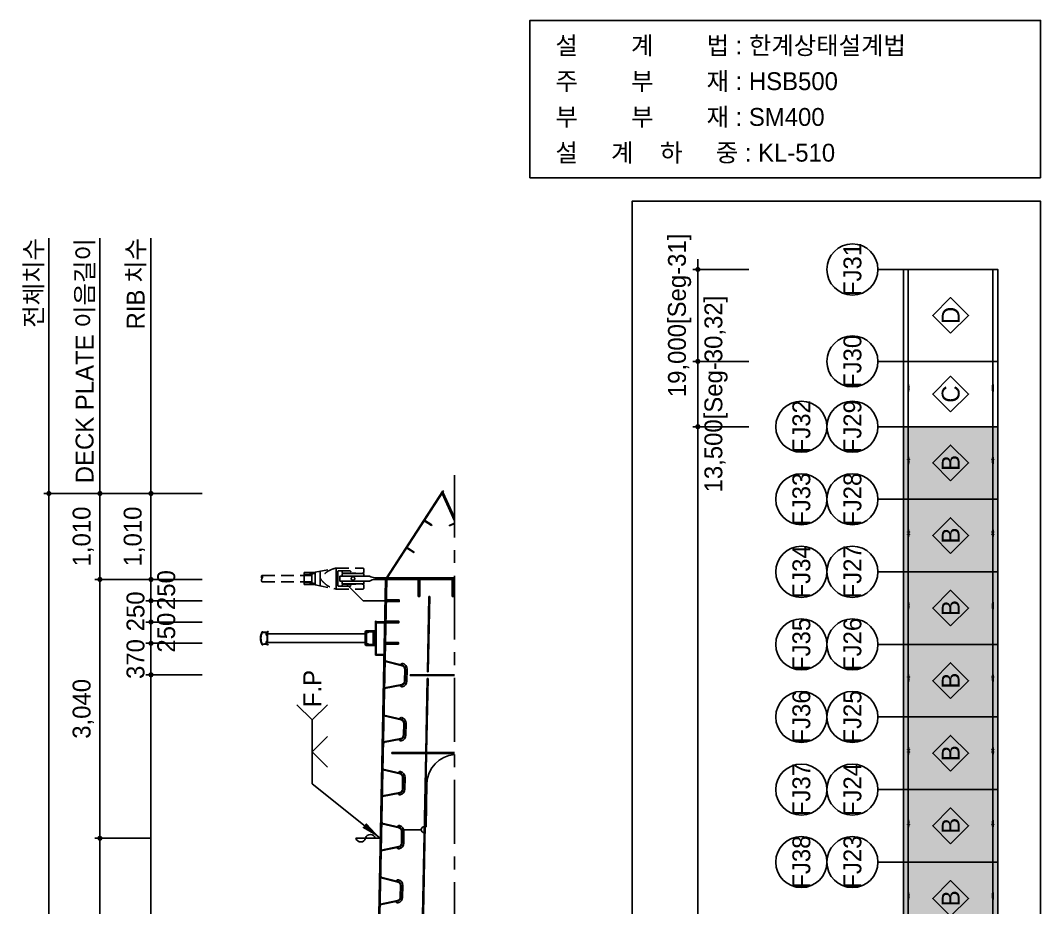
# Model space of a CAD drawing. Extents: x 2878 to 48040, y 1884 to 33858.
# Drawn here: x 36054 to 48040, y 23435 to 33858 of the extents above; entities that cross this region are included whole.
import ezdxf
from ezdxf.enums import TextEntityAlignment as Align

# ---------------------------------------------------------------- set-up
doc = ezdxf.new("R2010")
doc.units = 0
doc.header["$LTSCALE"] = 600
doc.linetypes.add('CENTER', pattern=[2, 1.25, -0.25, 0.25, -0.25])
doc.linetypes.add('HIDDEN', pattern=[0.375, 0.25, -0.125])
for name, color, linetype in [('254', 254, 'Continuous'), ('3', 3, 'Continuous'), ('6', 6, 'Continuous'), ('_BAR_MARK_LNE', 1, 'Continuous'), ('center', 1, 'CENTER'), ('CS-CUTL', 1, 'CENTER'), ('CS-DIML', 1, 'Continuous'), ('CS-LEAL', 1, 'Continuous'), ('CS-PATT', 1, 'Continuous'), ('CS-STEL-MAJR', 3, 'Continuous'), ('CS-STEL-MINR', 8, 'HIDDEN'), ('CS-SYMB', 3, 'Continuous'), ('CS-TABL-1', 4, 'Continuous'), ('CS-TEXT4', 7, 'Continuous'), ('DIML', 1, 'Continuous'), ('STEEL', 3, 'Continuous'), ('STEEL-M', 3, 'Continuous')]:
    doc.layers.add(name, color=color, linetype=linetype)
doc.styles.add('휴먼고딕', font='HMKMG.TTF')
doc.dimstyles.new('일반도면_0001', dxfattribs={"dimtxt": 3.5, "dimasz": 1, "dimexe": 1, "dimexo": 5, "dimgap": 1.25, "dimtad": 1, "dimdec": 0, "dimzin": 0, "dimdsep": 46, "dimlunit": 6, "dimtxsty": '휴먼고딕', "dimblk": 'DOT', "dimcen": 0, "dimclrd": 1, "dimclre": 1, "dimclrt": 7, "dimadec": 0, "dimazin": 0, "dimtfac": 1, "dimtdec": 0, "dimtix": 1, "dimtmove": 2, "dimatfit": 3, "dimldrblk": 'NONE', "dimfxl": 1, "dimfrac": 2, "dimtolj": 1, "dimtzin": 0, "dimarcsym": 0})

# ---------------------------------------------------------------- blocks, each defined once
blk = doc.blocks.new('행어')
at = {"color": 1, "linetype": 'HIDDEN', "ltscale": 0.3}
for p, q in [((0, 10), (-675, 10)), ((-496, -65), (-496, 65)), ((-364, -65), (-364, 65)), ((-66, -65), (-66, 65)), ((0, 10), (675, 10)), ((66, -65), (66, 65)), ((364, -65), (364, 65)), ((496, -65), (496, 65)), ((0, -10), (-675, -10)), ((0, -10), (675, -10))]:
    blk.add_line(p, q, dxfattribs=at)
at = {"color": 3}
for p, q in [((-267, 152), (-267, 35)), ((-233, 152), (-267, 152)), ((-265, 150), (-265, 35)), ((-235, 150), (-265, 150)), ((-235, 150), (-235, 35)), ((-233, 152), (-233, 35)), ((233, 152), (233, 35)), ((233, 152), (267, 152)), ((235, 150), (235, 35)), ((235, 150), (265, 150)), ((265, 150), (265, 35)), ((267, 152), (267, 35)), ((-267, -262), (-267, -35)), ((-233, -262), (-267, -262)), ((-265, -260), (-265, -35)), ((-235, -260), (-265, -260)), ((-235, -260), (-235, -35)), ((-233, -262), (-233, -35)), ((233, -262), (233, -35)), ((233, -262), (267, -262)), ((235, -260), (235, -35)), ((235, -260), (265, -260)), ((265, -260), (265, -35)), ((267, -262), (267, -35))]:
    blk.add_line(p, q, dxfattribs=at)
at = {"layer": '3'}
for p, q in [((675, 10), (700, 10)), ((-750, 0), (-750, -10)), ((-675, -10), (-750, -10)), ((675, -10), (750, -10)), ((750, 0), (750, -10))]:
    blk.add_line(p, q, dxfattribs=at)
at = {"layer": '6', "color": 1, "linetype": 'HIDDEN', "ltscale": 0.05}
for p, q in [((-267, 20), (-277, 10)), ((-267, 35), (-267, 20)), ((-265, 35), (-265, 10)), ((-265, 35), (-265, 10)), ((-235, 35), (-235, 10)), ((-235, 35), (-235, 10)), ((-233, 20), (-233, 35)), ((-233, 20), (-223, 10)), ((233, 20), (223, 10)), ((233, 35), (233, 20)), ((235, 35), (235, 10)), ((235, 35), (235, 10)), ((265, 35), (265, 10)), ((265, 35), (265, 10)), ((267, 20), (267, 35)), ((267, 20), (277, 10)), ((-267, -20), (-277, -10)), ((-267, -35), (-267, -20)), ((-265, -35), (-265, -10)), ((-235, -35), (-235, -10)), ((-233, -20), (-223, -10)), ((-233, -20), (-233, -35)), ((233, -20), (223, -10)), ((233, -35), (233, -20)), ((235, -35), (235, -10)), ((265, -35), (265, -10)), ((267, -20), (277, -10)), ((267, -20), (267, -35))]:
    blk.add_line(p, q, dxfattribs=at)
at = {"layer": 'center', "color": 1, "linetype": 'CENTER'}
blk.add_line((-750, 0), (750, 0), dxfattribs=at)
at = {"layer": 'STEEL', "color": 3}
for p, q in [((-675, 10), (-589, 35)), ((0, 35), (-589, 35)), ((-576, 35), (-576, -35)), ((-304, 35), (-304, 65)), ((0, 35), (589, 35)), ((304, 35), (304, 65)), ((576, 35), (576, -35)), ((675, 10), (589, 35)), ((-675, -10), (-589, -35)), ((0, -35), (-589, -35)), ((0, -35), (589, -35)), ((675, -10), (589, -35))]:
    blk.add_line(p, q, dxfattribs=at)
at = {"layer": 'STEEL', "color": 3, "linetype": 'HIDDEN'}
for p, q in [((-556, 35), (-556, 65)), ((-304, 65), (-556, 65)), ((-126, 35), (-126, 65)), ((0, 65), (-126, 65)), ((0, 65), (126, 65)), ((126, 35), (126, 65)), ((304, 65), (556, 65)), ((556, 35), (556, 65)), ((-556, -65), (-556, -35)), ((-304, -65), (-556, -65)), ((-304, -65), (-304, -35)), ((-126, -65), (-126, -35)), ((0, -65), (-126, -65)), ((0, -65), (126, -65)), ((126, -65), (126, -35)), ((304, -65), (304, -35)), ((304, -65), (556, -65)), ((556, -65), (556, -35))]:
    blk.add_line(p, q, dxfattribs=at)
at = {"layer": 'STEEL-M', "color": 3}
for p, q in [((-700, 10), (-750, 0)), ((700, 10), (750, 0))]:
    blk.add_line(p, q, dxfattribs=at)
at = {"layer": 'STEEL-M'}
for p, q in [((-675, 10), (-700, 10)), ((-675, 10), (-675, -10)), ((675, 10), (675, -10))]:
    blk.add_line(p, q, dxfattribs=at)
blk = doc.blocks.new('_Dot')
at = {"layer": 'DIML'}
blk.add_line((0, 0), (-1, 0), dxfattribs=at)
at = {"layer": 'DIML', "const_width": 0.5}
blk.add_lwpolyline([(-0.25, 0, 1), (0.25, 0, 1)], format="xyb", close=True, dxfattribs=at)
blk = doc.blocks.new('*D344')
at = {"layer": 'CS-DIML', "color": 1, "lineweight": -2}
for p, q in [((44613, 29085), (43953, 29085)), ((44013, 5274), (44013, 29025)), ((44613, 5214), (43953, 5214))]:
    blk.add_line(p, q, dxfattribs=at)
at = {"layer": 'Defpoints', "color": 0}
for p in [(44013, 29085), (44613, 29085), (44613, 5214)]:
    blk.add_point(p, dxfattribs=at)
at = {"layer": 'CS-DIML', "color": 1, "lineweight": -2, "xscale": 60, "yscale": 60, "zscale": 60}
for p, rotation in [((44013, 29085), 90), ((44013, 5214), 270)]:
    blk.add_blockref('_Dot', p, dxfattribs=dict(at, rotation=rotation))
at = {"layer": 'CS-DIML', "color": 7, "char_height": 210, "attachment_point": 5, "rotation": 90, "style": '휴먼고딕'}
for s, insert in [('\\A1;[Seg-2~Seg-29, Seg-33~Seg-60]', (44227, 17149)), ('\\A1;28@15,000=420,000', (43817, 17149))]:
    blk.add_mtext(s, dxfattribs=dict(at, insert=insert))
blk = doc.blocks.new('_None')
blk = doc.blocks.new('*D345')
at = {"layer": 'CS-DIML', "color": 1, "lineweight": -2}
for p, q in [((44013, 30992), (44013, 31052)), ((44613, 30932), (43953, 30932)), ((44013, 29852), (44013, 30932)), ((44613, 29852), (43953, 29852)), ((44013, 29792), (44013, 29732))]:
    blk.add_line(p, q, dxfattribs=at)
at = {"layer": 'Defpoints', "color": 0}
for p in [(44013, 30932), (44613, 30932), (44613, 29852)]:
    blk.add_point(p, dxfattribs=at)
at = {"layer": 'CS-DIML', "color": 1, "lineweight": -2, "xscale": 60, "yscale": 60, "zscale": 60}
for p, rotation in [((44013, 30932), 270), ((44013, 29852), 90)]:
    blk.add_blockref('_Dot', p, dxfattribs=dict(at, rotation=rotation))
at = {"layer": 'CS-DIML', "color": 7, "insert": (43799, 30392), "char_height": 210, "attachment_point": 5, "rotation": 90, "style": '휴먼고딕'}
blk.add_mtext('\\A1;19,000[Seg-31]', dxfattribs=at)
blk = doc.blocks.new('*D347')
at = {"layer": 'CS-DIML', "color": 1, "lineweight": -2}
for p, q in [((44013, 29912), (44013, 29972)), ((44613, 29852), (43953, 29852)), ((44013, 29085), (44013, 29852)), ((44613, 29085), (43953, 29085)), ((44013, 29025), (44013, 28965))]:
    blk.add_line(p, q, dxfattribs=at)
at = {"layer": 'Defpoints', "color": 0}
for p in [(44013, 29852), (44613, 29852), (44613, 29085)]:
    blk.add_point(p, dxfattribs=at)
at = {"layer": 'CS-DIML', "color": 1, "lineweight": -2, "xscale": 60, "yscale": 60, "zscale": 60}
for p, rotation in [((44013, 29852), 270), ((44013, 29085), 90)]:
    blk.add_blockref('_Dot', p, dxfattribs=dict(at, rotation=rotation))
at = {"layer": 'CS-DIML', "color": 7, "char_height": 210, "attachment_point": 5, "rotation": 90, "style": '휴먼고딕'}
for s, insert in [('\\A1;13,500[Seg-30,32]', (44227, 29468)), ('\\A1;', (43833, 29468))]:
    blk.add_mtext(s, dxfattribs=dict(at, insert=insert))
blk = doc.blocks.new('NN')
at = {"color": 3}
for p, q in [((-71, 1263), (-73, 1263)), ((-67, 1281), (-41, 1281)), ((-37, 1285), (-66, 1285)), ((-66, 1279), (-66, 1281)), ((-45, 1277), (-64, 1277)), ((-50, 440), (-50, 1268)), ((-50, 1268), (50, 1268)), ((-45, 1268), (-45, 1277)), ((-42, 1281), (-42, 1271)), ((-42, 1271), (-1, 1271)), ((-41, 1281), (-41, 1280)), ((-41, 1280), (-37, 1280)), ((-37, 1280), (-37, 1285)), ((-1, 1271), (43, 1271)), ((68, 1285), (39, 1285)), ((39, 1285), (39, 1280)), ((39, 1280), (42, 1280)), ((42, 1281), (68, 1281)), ((42, 1280), (42, 1281)), ((43, 1271), (43, 1281)), ((66, 1277), (47, 1277)), ((47, 1277), (47, 1268)), ((50, 440), (50, 1268)), ((68, 1281), (68, 1279)), ((75, 1263), (73, 1263)), ((-50, 120), (-50, 440)), ((50, 120), (50, 440)), ((30, 120), (-75, 120)), ((75, 120), (30, 120)), ((-85, 80), (-85, 110)), ((-85, 0), (-85, 80)), ((-85, 80), (-81, 80)), ((-85, 0), (85, 0)), ((-79, 83), (-79, 110)), ((-37, 114), (-75, 114)), ((-75, 45), (-75, 69)), ((-75, 68), (-75, 27)), ((0, 27), (-75, 27)), ((-75, 10), (-75, 0)), ((-73, 77), (-70, 84)), ((30, 114), (-70, 114)), ((68, 16), (-68, 16)), ((-67, 99), (-67, 93)), ((-62, 104), (63, 104)), ((0, 27), (75, 27)), ((70, 114), (30, 114)), ((75, 114), (37, 114)), ((67, 99), (67, 93)), ((73, 77), (70, 84)), ((75, 45), (75, 69)), ((75, 68), (75, 27)), ((75, 10), (75, 0)), ((79, 83), (79, 110)), ((85, 80), (81, 80)), ((85, 80), (85, 110)), ((85, 0), (85, 80))]:
    blk.add_line(p, q, dxfattribs=at)
for centre, radius, start, end in [((-72, 1328), 5, 117.4916, 229.5364), ((-83, 1315), 12.1, 17.4144, 51.8005), ((1, 1179), 171, 63.8096, 116.1904), ((-72, 1328), 1.5, 117.4916, 231.3144), ((1, 1179), 167, 63.8382, 116.1618), ((-83, 1315), 15.6, 16.5055, 51.118), ((-143, 1298), 77.5, 350.2093, 15.7476), ((144, 1298), 77.5, 164.2524, 189.7907), ((84, 1315), 15.6, 128.8616, 163.464), ((84, 1315), 12.1, 128.1734, 162.5462), ((74, 1328), 1.5, 308.6856, 62.5084), ((74, 1328), 5, 310.4636, 62.5084), ((-143, 1298), 74, 332.8077, 15.8587), ((-74, 1263), 3, 152.4777, 9.5941), ((-143, 1298), 77.5, 333.3995, 347.5692), ((-64, 1279), 2, 180, 270), ((-53, 1277), 4.29, 183.1691, 356.8309), ((54, 1277), 4.29, 183.1691, 356.8309), ((66, 1279), 2, 270, 0), ((144, 1298), 77.5, 192.4308, 206.6005), ((144, 1298), 74, 164.1413, 207.1923), ((76, 1263), 3, 170.4059, 27.5223), ((-75, 110), 10, 90, 180), ((75, 110), 10, 0, 90), ((-81, 83), 2.5, 270, 0), ((-75, 110), 4.01, 90, 180), ((-62, 71), 12.7, 148.9604, 186.8691), ((-68, 10), 6.38, 90, 180), ((-87, 93), 20, 330.3474, 0), ((-62, 99), 5.01, 90, 180), ((62, 99), 5.01, 0, 90), ((87, 93), 20, 180, 209.6526), ((68, 10), 6.38, 0, 90), ((62, 71), 13.3, 354.2559, 30.5864), ((75, 110), 4.01, 0, 90), ((81, 83), 2.5, 180, 270)]:
    blk.add_arc(centre, radius, start, end, dxfattribs=at)
at = {"layer": 'Defpoints', "color": 0, "linetype": 'ByBlock', "ltscale": 0.07}
blk.add_point((-85, 0), dxfattribs=at)
blk.add_point((-85, 0), dxfattribs=at)
blk = doc.blocks.new('u-rib')
at = {"layer": 'CS-STEL-MAJR'}
for p, q in [((-154, 0), (-162, -2)), ((-117, -204), (-162, 0)), ((-109, -203), (-154, 0)), ((154, 0), (109, -203)), ((154, 0), (162, -2)), ((172, 0), (160, -10)), ((-172, 0), (-160, -10)), ((162, 0), (117, -204)), ((-70, -234), (70, -234)), ((-70, -242), (70, -242)), ((-70, -262), (70, -262))]:
    blk.add_line(p, q, dxfattribs=at)
for centre, radius, start, end in [((-117, -204), 20, 102.5338, 192.5338), ((-70, -194), 68, 192.5338, 270), ((-70, -194), 48, 192.5338, 270), ((-70, -194), 40, 192.5338, 270), ((70, -194), 40, 270, 347.4662), ((70, -194), 48, 270, 347.4662), ((70, -194), 68, 270, 347.4662), ((117, -204), 20, 347.4662, 77.4662)]:
    blk.add_arc(centre, radius, start, end, dxfattribs=at)
blk = doc.blocks.new('fp-flat-14')
at = {"layer": 'CS-SYMB', "color": 1}
blk.add_line((0, 0), (0, 10), dxfattribs=at)
for centre, start, end in [((-0.46, 8.12), 283.8809, 76.1191), ((0.46, 4.36), 103.8809, 256.1191)]:
    blk.add_arc(centre, 1.94, start, end, dxfattribs=at)
blk = doc.blocks.new('*D508')
at = {"layer": 'CS-DIML', "color": 1, "lineweight": -2}
for p, q in [((37588, 27350), (37588, 27410)), ((38188, 27290), (37528, 27290)), ((37588, 27040), (37588, 27290)), ((38188, 27040), (37528, 27040)), ((37588, 26980), (37588, 26920))]:
    blk.add_line(p, q, dxfattribs=at)
at = {"layer": 'Defpoints', "color": 0}
for p in [(37588, 27290), (38188, 27290), (38188, 27040)]:
    blk.add_point(p, dxfattribs=at)
at = {"layer": 'CS-DIML', "color": 1, "lineweight": -2, "xscale": 60, "yscale": 60, "zscale": 60}
for p, rotation in [((37588, 27290), 270), ((37588, 27040), 90)]:
    blk.add_blockref('_Dot', p, dxfattribs=dict(at, rotation=rotation))
at = {"layer": 'CS-DIML', "color": 7, "char_height": 210, "attachment_point": 5, "rotation": 90, "style": '휴먼고딕'}
for s, insert in [('\\A1;250', (37768, 27165)), ('\\A1;', (37408, 27165))]:
    blk.add_mtext(s, dxfattribs=dict(at, insert=insert))
blk = doc.blocks.new('*D509')
at = {"layer": 'CS-DIML', "color": 1, "lineweight": -2}
for p, q in [((37588, 26850), (37588, 26910)), ((38188, 26790), (37528, 26790)), ((37588, 26540), (37588, 26790)), ((38188, 26540), (37528, 26540)), ((37588, 26480), (37588, 26420))]:
    blk.add_line(p, q, dxfattribs=at)
at = {"layer": 'Defpoints', "color": 0}
for p in [(37588, 26790), (38188, 26790), (38188, 26540)]:
    blk.add_point(p, dxfattribs=at)
at = {"layer": 'CS-DIML', "color": 1, "lineweight": -2, "xscale": 60, "yscale": 60, "zscale": 60}
for p, rotation in [((37588, 26790), 270), ((37588, 26540), 90)]:
    blk.add_blockref('_Dot', p, dxfattribs=dict(at, rotation=rotation))
at = {"layer": 'CS-DIML', "color": 7, "char_height": 210, "attachment_point": 5, "rotation": 90, "style": '휴먼고딕'}
for s, insert in [('\\A1;250', (37768, 26665)), ('\\A1;', (37408, 26665))]:
    blk.add_mtext(s, dxfattribs=dict(at, insert=insert))
blk = doc.blocks.new('*D510')
at = {"layer": 'CS-DIML', "color": 1, "lineweight": -2}
for p, q in [((38188, 26170), (37528, 26170)), ((37588, 10990), (37588, 26110)), ((38188, 10930), (37528, 10930))]:
    blk.add_line(p, q, dxfattribs=at)
at = {"layer": 'Defpoints', "color": 0}
for p in [(37588, 26170), (38188, 26170), (38188, 10930)]:
    blk.add_point(p, dxfattribs=at)
at = {"layer": 'CS-DIML', "color": 1, "lineweight": -2, "xscale": 60, "yscale": 60, "zscale": 60}
for p, rotation in [((37588, 26170), 90), ((37588, 10930), 270)]:
    blk.add_blockref('_Dot', p, dxfattribs=dict(at, rotation=rotation))
at = {"layer": 'CS-DIML', "color": 7, "insert": (37392, 18550), "char_height": 210, "attachment_point": 5, "rotation": 90, "style": '휴먼고딕'}
blk.add_mtext('\\A1;24@635=15,240', dxfattribs=at)
blk = doc.blocks.new('*D514')
at = {"layer": 'CS-DIML', "color": 1, "lineweight": -2}
for p, q in [((37588, 27290), (36928, 27290)), ((36988, 24310), (36988, 27230)), ((37588, 24250), (36928, 24250))]:
    blk.add_line(p, q, dxfattribs=at)
at = {"layer": 'Defpoints', "color": 0}
for p in [(36988, 27290), (37588, 27290), (37588, 24250)]:
    blk.add_point(p, dxfattribs=at)
at = {"layer": 'CS-DIML', "color": 1, "lineweight": -2, "xscale": 60, "yscale": 60, "zscale": 60}
for p, rotation in [((36988, 27290), 90), ((36988, 24250), 270)]:
    blk.add_blockref('_Dot', p, dxfattribs=dict(at, rotation=rotation))
at = {"layer": 'CS-DIML', "color": 7, "insert": (36792, 25770), "char_height": 210, "attachment_point": 5, "rotation": 90, "style": '휴먼고딕'}
blk.add_mtext('\\A1;3,040', dxfattribs=at)
blk = doc.blocks.new('*D515')
at = {"layer": 'CS-DIML', "color": 1, "lineweight": -2}
for p, q in [((37588, 24250), (36928, 24250)), ((36988, 20460), (36988, 24190)), ((37588, 20400), (36928, 20400))]:
    blk.add_line(p, q, dxfattribs=at)
at = {"layer": 'Defpoints', "color": 0}
for p in [(36988, 24250), (37588, 24250), (37588, 20400)]:
    blk.add_point(p, dxfattribs=at)
at = {"layer": 'CS-DIML', "color": 1, "lineweight": -2, "xscale": 60, "yscale": 60, "zscale": 60}
for p, rotation in [((36988, 24250), 90), ((36988, 20400), 270)]:
    blk.add_blockref('_Dot', p, dxfattribs=dict(at, rotation=rotation))
at = {"layer": 'CS-DIML', "color": 7, "insert": (36792, 22325), "char_height": 210, "attachment_point": 5, "rotation": 90, "style": '휴먼고딕'}
blk.add_mtext('\\A1;3,850', dxfattribs=at)
blk = doc.blocks.new('*D519')
at = {"layer": 'CS-DIML', "color": 1, "lineweight": -2}
for p, q in [((36988, 28300), (36328, 28300)), ((36388, 8860), (36388, 28240)), ((36988, 8800), (36328, 8800))]:
    blk.add_line(p, q, dxfattribs=at)
at = {"layer": 'Defpoints', "color": 0}
for p in [(36388, 28300), (36988, 28300), (36988, 8800)]:
    blk.add_point(p, dxfattribs=at)
at = {"layer": 'CS-DIML', "color": 1, "lineweight": -2, "xscale": 60, "yscale": 60, "zscale": 60}
for p, rotation in [((36388, 28300), 90), ((36388, 8800), 270)]:
    blk.add_blockref('_Dot', p, dxfattribs=dict(at, rotation=rotation))
at = {"layer": 'CS-DIML', "color": 7, "insert": (36192, 18550), "char_height": 210, "attachment_point": 5, "rotation": 90, "style": '휴먼고딕'}
blk.add_mtext('\\A1;19,500', dxfattribs=at)
blk = doc.blocks.new('*D520')
at = {"layer": 'CS-DIML', "color": 1, "lineweight": -2}
for p, q in [((37588, 27100), (37588, 27160)), ((38188, 27040), (37528, 27040)), ((37588, 26790), (37588, 27040)), ((38188, 26790), (37528, 26790)), ((37588, 26730), (37588, 26670))]:
    blk.add_line(p, q, dxfattribs=at)
at = {"layer": 'Defpoints', "color": 0}
for p in [(37588, 27040), (38188, 27040), (38188, 26790)]:
    blk.add_point(p, dxfattribs=at)
at = {"layer": 'CS-DIML', "color": 1, "lineweight": -2, "xscale": 60, "yscale": 60, "zscale": 60}
for p, rotation in [((37588, 27040), 270), ((37588, 26790), 90)]:
    blk.add_blockref('_Dot', p, dxfattribs=dict(at, rotation=rotation))
at = {"layer": 'CS-DIML', "color": 7, "insert": (37407, 26915), "char_height": 210, "attachment_point": 5, "rotation": 90, "style": '휴먼고딕'}
blk.add_mtext('\\A1;250', dxfattribs=at)
blk = doc.blocks.new('*D521')
at = {"layer": 'CS-DIML', "color": 1, "lineweight": -2}
for p, q in [((37588, 28300), (36928, 28300)), ((36988, 27350), (36988, 28240)), ((37588, 27290), (36928, 27290))]:
    blk.add_line(p, q, dxfattribs=at)
at = {"layer": 'Defpoints', "color": 0}
for p in [(36988, 28300), (37588, 28300), (37588, 27290)]:
    blk.add_point(p, dxfattribs=at)
at = {"layer": 'CS-DIML', "color": 1, "lineweight": -2, "xscale": 60, "yscale": 60, "zscale": 60}
for p, rotation in [((36988, 28300), 90), ((36988, 27290), 270)]:
    blk.add_blockref('_Dot', p, dxfattribs=dict(at, rotation=rotation))
at = {"layer": 'CS-DIML', "color": 7, "insert": (36792, 27795), "char_height": 210, "attachment_point": 5, "rotation": 90, "style": '휴먼고딕'}
blk.add_mtext('\\A1;1,010', dxfattribs=at)
blk = doc.blocks.new('*D522')
at = {"layer": 'CS-DIML', "color": 1, "lineweight": -2}
for p, q in [((38188, 28300), (37528, 28300)), ((37588, 27350), (37588, 28240)), ((38188, 27290), (37528, 27290))]:
    blk.add_line(p, q, dxfattribs=at)
at = {"layer": 'Defpoints', "color": 0}
for p in [(37588, 28300), (38188, 28300), (38188, 27290)]:
    blk.add_point(p, dxfattribs=at)
at = {"layer": 'CS-DIML', "color": 1, "lineweight": -2, "xscale": 60, "yscale": 60, "zscale": 60}
for p, rotation in [((37588, 28300), 90), ((37588, 27290), 270)]:
    blk.add_blockref('_Dot', p, dxfattribs=dict(at, rotation=rotation))
at = {"layer": 'CS-DIML', "color": 7, "insert": (37392, 27795), "char_height": 210, "attachment_point": 5, "rotation": 90, "style": '휴먼고딕'}
blk.add_mtext('\\A1;1,010', dxfattribs=at)
blk = doc.blocks.new('*D526')
at = {"layer": 'CS-DIML', "color": 1, "lineweight": -2}
for p, q in [((37588, 26600), (37588, 26660)), ((38188, 26540), (37528, 26540)), ((37588, 26170), (37588, 26540)), ((38188, 26170), (37528, 26170)), ((37588, 26110), (37588, 26050))]:
    blk.add_line(p, q, dxfattribs=at)
at = {"layer": 'Defpoints', "color": 0}
for p in [(37588, 26540), (38188, 26540), (38188, 26170)]:
    blk.add_point(p, dxfattribs=at)
at = {"layer": 'CS-DIML', "color": 1, "lineweight": -2, "xscale": 60, "yscale": 60, "zscale": 60}
for p, rotation in [((37588, 26540), 270), ((37588, 26170), 90)]:
    blk.add_blockref('_Dot', p, dxfattribs=dict(at, rotation=rotation))
at = {"layer": 'CS-DIML', "color": 7, "insert": (37407, 26355), "char_height": 210, "attachment_point": 5, "rotation": 90, "style": '휴먼고딕'}
blk.add_mtext('\\A1;370', dxfattribs=at)
blk = doc.blocks.new('A$C220528E9')
at = {"layer": 'CS-STEL-MAJR', "color": 8, "linetype": 'HIDDEN'}
for p, q in [((86, 1196), (86, 610)), ((161, 1196), (161, 610)), ((53, 570), (53, 700)), ((193, 700), (53, 700)), ((65, 628), (65, 615)), ((67, 614), (65, 615)), ((67, 613), (65, 612)), ((67, 610), (65, 612)), ((65, 612), (65, 612)), ((67, 610), (65, 608)), ((67, 607), (65, 608)), ((65, 608), (65, 608)), ((67, 606), (65, 605)), ((67, 604), (65, 605)), ((65, 605), (65, 605)), ((67, 603), (65, 602)), ((65, 601), (65, 602)), ((67, 600), (65, 601)), ((73, 630), (67, 630)), ((67, 613), (67, 614)), ((68, 610), (67, 610)), ((67, 610), (67, 610)), ((68, 630), (68, 610)), ((68, 610), (178, 610)), ((75, 632), (73, 630)), ((75, 632), (75, 700)), ((85, 670), (85, 610)), ((161, 670), (161, 610)), ((171, 632), (171, 700)), ((171, 632), (173, 630)), ((173, 630), (179, 630)), ((178, 630), (178, 610)), ((178, 610), (179, 610)), ((179, 614), (181, 615)), ((179, 613), (179, 614)), ((179, 613), (181, 612)), ((179, 610), (181, 612)), ((179, 610), (181, 608)), ((179, 610), (179, 610)), ((179, 607), (181, 608)), ((179, 606), (181, 605)), ((179, 604), (181, 605)), ((179, 603), (181, 602)), ((179, 600), (181, 601)), ((181, 628), (181, 615)), ((181, 612), (181, 612)), ((181, 608), (181, 608)), ((181, 605), (181, 605)), ((181, 601), (181, 602)), ((193, 570), (193, 700)), ((49, 570), (0, 324)), ((37, 510), (123, 510)), ((123, 570), (49, 570)), ((67, 575), (62, 570)), ((67, 599), (65, 598)), ((67, 597), (65, 598)), ((65, 598), (65, 598)), ((67, 596), (65, 595)), ((65, 594), (65, 595)), ((67, 593), (65, 594)), ((67, 592), (65, 591)), ((67, 590), (65, 591)), ((65, 591), (65, 591)), ((67, 589), (65, 588)), ((65, 587), (65, 588)), ((67, 586), (65, 587)), ((67, 585), (65, 584)), ((67, 583), (65, 584)), ((65, 584), (65, 584)), ((67, 582), (65, 581)), ((65, 580), (65, 581)), ((67, 579), (65, 580)), ((67, 578), (65, 577)), ((67, 576), (65, 577)), ((65, 577), (65, 577)), ((67, 575), (67, 575)), ((123, 570), (197, 570)), ((209, 510), (123, 510)), ((179, 599), (181, 598)), ((179, 597), (181, 598)), ((179, 596), (181, 595)), ((179, 593), (181, 594)), ((179, 592), (181, 591)), ((179, 590), (181, 591)), ((179, 589), (181, 588)), ((179, 586), (181, 587)), ((179, 585), (181, 584)), ((179, 583), (181, 584)), ((179, 582), (181, 581)), ((179, 579), (181, 580)), ((179, 578), (181, 577)), ((179, 576), (181, 577)), ((179, 575), (184, 570)), ((179, 575), (179, 575)), ((181, 598), (181, 598)), ((181, 594), (181, 595)), ((181, 591), (181, 591)), ((181, 587), (181, 588)), ((181, 584), (181, 584)), ((181, 580), (181, 581)), ((181, 577), (181, 577)), ((197, 570), (246, 324)), ((0, 324), (123, 324)), ((0, 324), (0, 10)), ((32, 294), (32, 163)), ((32, 252), (48, 252)), ((42, 304), (123, 304)), ((58, 242), (58, 10)), ((246, 324), (123, 324)), ((204, 304), (123, 304)), ((188, 242), (188, 10)), ((214, 252), (198, 252)), ((214, 294), (214, 163)), ((246, 324), (246, 10)), ((10, 0), (48, 0)), ((236, 0), (198, 0))]:
    blk.add_line(p, q, dxfattribs=at)
blk.add_circle((123, 126), 20.4, dxfattribs=at)
for centre, radius, start, end in [((104, 1167), 34.4, 56.9518, 123.0482), ((142, 1167), 34.4, 56.9518, 123.0482), ((142, 1224), 34.4, 236.9518, 303.0482), ((67, 628), 2, 90, 180), ((67, 610), 0.5, 300, 0), ((67, 610), 0.5, 360, 60), ((67, 607), 0.5, 300, 60), ((67, 603), 0.5, 300, 60), ((67, 600), 0.5, 300, 60), ((73, 632), 2, 270, 0), ((-215, 670), 300, 0, 5.7392), ((461, 670), 300, 174.2608, 180), ((173, 632), 2, 180, 270), ((179, 628), 2, 0, 90), ((179, 610), 0.5, 180, 240), ((179, 610), 0.5, 120, 180), ((179, 607), 0.5, 120, 240), ((179, 603), 0.5, 120, 240), ((179, 600), 0.5, 120, 240), ((285, 269), 290, 123.8988, 169.1487), ((62, 575), 5, 270, 0), ((67, 596), 0.5, 300, 60), ((67, 593), 0.5, 300, 60), ((67, 589), 0.5, 300, 60), ((67, 586), 0.5, 300, 60), ((67, 582), 0.5, 300, 60), ((67, 579), 0.5, 300, 60), ((67, 575), 0.5, 0, 60), ((-39, 269), 290, 10.8513, 56.1012), ((179, 596), 0.5, 120, 240), ((179, 593), 0.5, 120, 240), ((179, 589), 0.5, 120, 240), ((179, 586), 0.5, 120, 240), ((179, 582), 0.5, 120, 240), ((179, 579), 0.5, 120, 240), ((179, 575), 0.5, 120, 180), ((184, 575), 5, 180, 270), ((42, 294), 10, 90, 180), ((48, 242), 10, 0, 90), ((198, 242), 10, 90, 180), ((204, 294), 10, 0, 90), ((42, 163), 10, 180, 270), ((204, 163), 10, 270, 0), ((10, 10), 10, 180, 270), ((48, 10), 10, 270, 0), ((198, 10), 10, 180, 270), ((236, 10), 10, 270, 0)]:
    blk.add_arc(centre, radius, start, end, dxfattribs=at)

msp = doc.modelspace()

# ---------------------------------------------------------------- hatches: boundary and pattern name
at = {"layer": '254'}
for points in [[(47537.2, 29084.7), (46428.9, 29084.7), (46428.9, 28232.1), (47537.2, 28232.1)], [(47537.2, 28232.1), (46428.9, 28232.1), (46428.9, 27379.6), (47537.2, 27379.6)], [(47537.2, 27379.6), (46428.9, 27379.6), (46428.9, 26527.1), (47537.2, 26527.1)], [(47537.2, 26527.1), (46428.9, 26527.1), (46428.9, 25674.5), (47537.2, 25674.5)], [(47537.2, 25674.5), (46428.9, 25674.5), (46428.9, 24822), (47537.2, 24822)], [(47537.2, 24822), (46428.9, 24822), (46428.9, 23969.5), (47537.2, 23969.5)], [(47537.2, 23969.5), (46428.9, 23969.5), (46428.9, 23117), (47537.2, 23117)]]:
    msp.add_hatch(color=256, dxfattribs=at).paths.add_polyline_path(points)

# ---------------------------------------------------------------- linework, layer by layer
at = {"layer": '_BAR_MARK_LNE'}
for p, q in [((39482.4, 25639), (39302.4, 25819)), ((39482.4, 25639), (39662.4, 25819)), ((39482.4, 25639), (39482.4, 24889)), ((39482.4, 25264), (39662.4, 25444)), ((39482.4, 25264), (39662.4, 25084)), ((39482.4, 24889), (40282.4, 24250.4))]:
    msp.add_line(p, q, dxfattribs=at)
msp.add_lwpolyline([(40282.4, 24250.4, 0, 72, 0), (40094.8, 24400.1, 0, 0, 0)], format="xyseb", dxfattribs=at)
at = {"layer": 'CS-CUTL'}
msp.add_line((41153.1, 8584.1), (41153.1, 28516.7), dxfattribs=at)
at = {"layer": 'CS-DIML'}
for points in [[(46983.1, 30181.9), (47193.1, 30391.9), (46983.1, 30601.9), (46773.1, 30391.9)], [(46983.1, 29258.3), (47193.1, 29468.3), (46983.1, 29678.3), (46773.1, 29468.3)], [(46983.1, 28448.4), (47193.1, 28658.4), (46983.1, 28868.4), (46773.1, 28658.4)], [(46983.1, 27595.9), (47193.1, 27805.9), (46983.1, 28015.9), (46773.1, 27805.9)], [(46983.1, 26743.3), (47193.1, 26953.3), (46983.1, 27163.3), (46773.1, 26953.3)], [(46983.1, 25890.8), (47193.1, 26100.8), (46983.1, 26310.8), (46773.1, 26100.8)], [(46983.1, 25038.3), (47193.1, 25248.3), (46983.1, 25458.3), (46773.1, 25248.3)], [(46983.1, 24185.8), (47193.1, 24395.8), (46983.1, 24605.8), (46773.1, 24395.8)], [(46983.1, 23333.2), (47193.1, 23543.2), (46983.1, 23753.2), (46773.1, 23543.2)]]:
    msp.add_lwpolyline(points, close=True, dxfattribs=at)
at = {"layer": 'CS-LEAL'}
for p, q in [((36387.7, 28300.4), (36387.7, 31300.4)), ((36987.7, 28300.4), (36987.7, 31300.4)), ((37587.7, 28300.4), (37587.7, 31300.4)), ((46128.9, 30931.8), (46428.9, 30931.8)), ((46128.9, 29851.9), (46428.9, 29851.9)), ((46128.9, 29084.7), (46428.9, 29084.7)), ((46128.9, 28232.1), (46428.9, 28232.1)), ((46128.9, 27379.6), (46428.9, 27379.6)), ((46128.9, 26527.1), (46428.9, 26527.1)), ((46128.9, 25674.5), (46428.9, 25674.5)), ((46128.9, 24822), (46428.9, 24822)), ((46128.9, 23969.5), (46428.9, 23969.5))]:
    msp.add_line(p, q, dxfattribs=at)
for centre in [(45828.9, 30931.8), (45828.9, 29851.9), (45228.9, 29084.7), (45828.9, 29084.7), (45228.9, 28232.1), (45828.9, 28232.1), (45228.9, 27379.6), (45828.9, 27379.6), (45228.9, 26527.1), (45828.9, 26527.1), (45228.9, 25674.5), (45828.9, 25674.5), (45228.9, 24822), (45828.9, 24822), (45228.9, 23969.5), (45828.9, 23969.5)]:
    msp.add_circle(centre, 300, dxfattribs=at)
at = {"layer": 'CS-PATT'}
msp.add_line((40558.4, 24350.4), (40763.5, 24350.4), dxfattribs=at)
at = {"layer": 'CS-STEL-MAJR'}
for p, q in [((46485.8, 4793.3), (46485.8, 30931.8)), ((47480.4, 4793.3), (47480.4, 30931.8)), ((41017.7, 28329.9), (40354.4, 27310.4)), ((41024.4, 28325.6), (40363.9, 27310.4)), ((41153.1, 27977.7), (41008.1, 28300.4)), ((41153.1, 27992.3), (41012, 28306.4)), ((41024.4, 28325.6), (41017.7, 28329.9)), ((41153.1, 28016.7), (41018.4, 28316.4)), ((39808.4, 27330.4), (39808.4, 27270.4)), ((39833.4, 27360.4), (40089.4, 27360.4)), ((39833.4, 27360.4), (39833.4, 27330.4)), ((40089.4, 27360.4), (40089.4, 27330.4)), ((39833.4, 27270.4), (39833.4, 27240.4)), ((39833.4, 27240.4), (40089.4, 27240.4)), ((39882.4, 27240.4), (40082.4, 27040.4)), ((40089.4, 27240.4), (40089.4, 27270.4)), ((40128.4, 16550.4), (40343.2, 27290.4)), ((40142.4, 16550.4), (40357.2, 27290.4)), ((40229.4, 27310.4), (41153.1, 27310.4)), ((40229.4, 27290.4), (40229.4, 27310.4)), ((40229.4, 27290.4), (41153.1, 27290.4)), ((40728.4, 27290.4), (40728.4, 27090.4)), ((40746.4, 27290.4), (40746.4, 27090.4)), ((40857.3, 27290.4), (40867.3, 27290.4)), ((41128.4, 27290.4), (41128.4, 27090.4)), ((41146.4, 27290.4), (41146.4, 27090.4)), ((40728.4, 27090.4), (40746.4, 27090.4)), ((40835.6, 26205.4), (40853.3, 27090.4)), ((40845.6, 26205.4), (40863.3, 27090.4)), ((40853.3, 27090.4), (40863.3, 27090.4)), ((41128.4, 27090.4), (41146.4, 27090.4)), ((40082.4, 27040.4), (40338.2, 27040.4)), ((40352.2, 27058.4), (40360.2, 27050.4)), ((40352.2, 27022.4), (40360.2, 27030.4)), ((40225.4, 26400.4), (40225.4, 26800.4)), ((40235.4, 26800.4), (40225.4, 26800.4)), ((40235.4, 26400.4), (40235.4, 26800.4)), ((40333.2, 26790.4), (40235.4, 26790.4)), ((40333.2, 26790.4), (40235.4, 26790.4)), ((40333, 26780.4), (40235.4, 26780.4)), ((40347.2, 26808.4), (40355.2, 26800.4)), ((40347.2, 26772.4), (40355.2, 26780.4)), ((40342.2, 26558.4), (40350.2, 26550.4)), ((40342.2, 26522.4), (40350.2, 26530.4)), ((40325.4, 26400.4), (40225.4, 26400.4)), ((40325.6, 26410.4), (40235.4, 26410.4)), ((41153.1, 26170.4), (40634.7, 26170.4)), ((40634.7, 26170.4), (40634.7, 26160.4)), ((41153.1, 26160.4), (40634.7, 26160.4)), ((40835.6, 26205.4), (40845.6, 26205.4)), ((40816.6, 25255.4), (40834, 26125.4)), ((40826.6, 25255.4), (40844, 26125.4)), ((40834, 26125.4), (40844, 26125.4)), ((41153.1, 25255.4), (40416.4, 25255.4)), ((40416.4, 25255.4), (40416.4, 25245.4)), ((41153.1, 25245.4), (40416.4, 25245.4)), ((40642.5, 16550.4), (40816.4, 25245.4)), ((40652.5, 16550.4), (40826.4, 25245.4)), ((40819.2, 24385.4), (40829.3, 24891.1)), ((40798.5, 24350.4), (40808.5, 24350.4)), ((40809.2, 24385.4), (40819.2, 24385.4))]:
    msp.add_line(p, q, dxfattribs=at)
for points in [[(46428.9, 29851.9), (46428.9, 30931.8), (47537.2, 30931.8), (47537.2, 29851.9)], [(46428.9, 29084.7), (46428.9, 29851.9), (47537.2, 29851.9), (47537.2, 29084.7)], [(46428.9, 28232.1), (46428.9, 29084.7), (47537.2, 29084.7), (47537.2, 28232.1)], [(46428.9, 27379.6), (46428.9, 28232.1), (47537.2, 28232.1), (47537.2, 27379.6)], [(40798.6, 27978.5), (40803, 27985.3), (40886.8, 27930.7), (40882.5, 27924)], [(40591.4, 27660), (40595.8, 27666.7), (40679.6, 27612.2), (40675.2, 27605.5)], [(46428.9, 26527.1), (46428.9, 27379.6), (47537.2, 27379.6), (47537.2, 26527.1)], [(40352.4, 27048.4), (40502.2, 27048.4), (40502.2, 27032.4), (40352, 27032.4)], [(40347.4, 26798.4), (40497.2, 26798.4), (40497.2, 26782.4), (40347, 26782.4)], [(40342.4, 26548.4), (40492.2, 26548.4), (40492.2, 26532.4), (40342, 26532.4)], [(46428.9, 25674.5), (46428.9, 26527.1), (47537.2, 26527.1), (47537.2, 25674.5)], [(46428.9, 24822), (46428.9, 25674.5), (47537.2, 25674.5), (47537.2, 24822)], [(46428.9, 23969.5), (46428.9, 24822), (47537.2, 24822), (47537.2, 23969.5)], [(46428.9, 23117), (46428.9, 23969.5), (47537.2, 23969.5), (47537.2, 23117)]]:
    msp.add_lwpolyline(points, close=True, dxfattribs=at)
for points in [[(41153.1, 27945.7), (41096.6, 27920.3), (41094.2, 27925.8), (41153.1, 27952.3)], [(40360.2, 27050.4), (40504.2, 27050.4), (40504.2, 27030.4), (40360.2, 27030.4)], [(40355.2, 26800.4), (40499.2, 26800.4), (40499.2, 26780.4), (40355.2, 26780.4)], [(40350.2, 26550.4), (40494.2, 26550.4), (40494.2, 26530.4), (40350.2, 26530.4)]]:
    msp.add_lwpolyline(points, dxfattribs=at)
msp.add_lwpolyline([(39808.4, 27330.4), (40156.4, 27330.4, 0.1622773), (40216.4, 27310.4), (40229.4, 27310.4), (40229.4, 27290.4), (40216.4, 27290.4, 0.1622773), (40156.4, 27270.4), (39808.4, 27270.4)], format="xyb", dxfattribs=at)
msp.add_circle((40357.4, 27300.4), 2.04, dxfattribs=at)
for centre, radius, start, end in [((41179.2, 24884.1), 350, 94.2874, 178.85424), ((40798.5, 24350.4), 35, 88.85424, 268.85424)]:
    msp.add_arc(centre, radius, start, end, dxfattribs=at)
at = {"layer": 'CS-TABL-1', "color": 4, "flags": 128}
msp.add_lwpolyline([(48039.8, 32009.9), (42039.8, 32009.9), (42039.8, 33857.9), (48039.8, 33857.9)], close=True, dxfattribs=at)
at = {"layer": 'CS-TABL-1', "color": 4}
msp.add_lwpolyline([(43239.8, 3532.4), (43239.8, 31732.4), (48039.8, 31732.4), (48039.8, 3532.4)], close=True, dxfattribs=at)

# ---------------------------------------------------------------- block references
at = {"xscale": -30, "yscale": 30, "zscale": 30, "rotation": 90}
msp.add_blockref('fp-flat-14', (40296.4, 24250.4), dxfattribs=at)
at = {"layer": 'CS-STEL-MAJR', "rotation": 90}
msp.add_blockref('A$C220528E9', (40087.4, 27177.4), dxfattribs=at)
at = {"layer": 'CS-STEL-MAJR', "xscale": -1}
for name, p, rotation in [('NN', (40225.4, 26600.4), 90), ('u-rib', (40334.8, 26170.4), 88.85423716203329), ('u-rib', (40322.1, 25535.4), 88.85423716203329), ('u-rib', (40309.4, 24900.4), 88.85423716203329), ('u-rib', (40296.7, 24265.4), 88.85423716203329), ('u-rib', (40284, 23630.4), 88.85423716203329)]:
    msp.add_blockref(name, p, dxfattribs=dict(at, rotation=rotation))
at = {"layer": 'CS-STEL-MINR', "yscale": 0.0568353067865246, "zscale": 0.05683530678129149}
for p, xscale, rotation in [((46485.8, 29539.3), 0.05683530677924864, 90), ((47480.4, 29539.3), -0.05683530677924864, 270), ((46485.8, 28686.8), 0.05683530677924864, 90), ((47480.4, 28686.8), -0.05683530677924864, 270), ((46485.8, 27834.3), 0.05683530677924864, 90), ((47480.4, 27834.3), -0.05683530677924864, 270), ((46485.8, 26981.8), 0.05683530677924864, 90), ((47480.4, 26981.8), -0.05683530677924864, 270), ((46485.8, 26129.2), 0.05683530677924864, 90), ((47480.4, 26129.2), -0.05683530677924864, 270), ((46485.8, 25276.7), 0.05683530677924864, 90), ((47480.4, 25276.7), -0.05683530677924864, 270), ((46485.8, 24424.2), 0.05683530677924864, 90), ((47480.4, 24424.2), -0.05683530677924864, 270), ((46485.8, 23571.6), 0.05683530677924864, 90), ((47480.4, 23571.6), -0.05683530677924864, 270)]:
    msp.add_blockref('행어', p, dxfattribs=dict(at, xscale=xscale, rotation=rotation))

# ---------------------------------------------------------------- texts
at = {"layer": 'CS-TEXT4', "style": '휴먼고딕'}
for s, p in [('설        계        법 : 한계상태설계법', (42339.8, 33563.9)), ('주        부        재 : HSB500', (42339.8, 33143.9)), ('부        부        재 : SM400', (42339.8, 32723.9)), ('설     계    하     중 : KL-510', (42339.8, 32303.9))]:
    msp.add_text(s, height=210, dxfattribs=at).set_placement(p, align=Align.MIDDLE_LEFT)
for s, p in [('전체치수', (36207.7, 31300.4)), ('RIB 치수', (37407.7, 31300.4)), ('DECK PLATE 이음길이', (36807.7, 31300.4))]:
    msp.add_text(s, height=210, rotation=90, dxfattribs=at).set_placement(p, align=Align.MIDDLE_RIGHT)
for s, p in [('FJ31', (45828.9, 30931.8)), ('D', (46983.1, 30391.9)), ('FJ30', (45828.9, 29851.9)), ('C', (46983.1, 29468.3)), ('FJ32', (45228.9, 29084.7)), ('FJ29', (45828.9, 29084.7)), ('B', (46983.1, 28658.4)), ('FJ33', (45228.9, 28232.1)), ('FJ28', (45828.9, 28232.1)), ('B', (46983.1, 27805.9)), ('FJ34', (45228.9, 27379.6)), ('FJ27', (45828.9, 27379.6)), ('B', (46983.1, 26953.3)), ('FJ35', (45228.9, 26527.1)), ('FJ26', (45828.9, 26527.1)), ('B', (46983.1, 26100.8)), ('FJ36', (45228.9, 25674.5)), ('FJ25', (45828.9, 25674.5)), ('B', (46983.1, 25248.3)), ('FJ37', (45228.9, 24822)), ('FJ24', (45828.9, 24822)), ('B', (46983.1, 24395.8)), ('FJ38', (45228.9, 23969.5)), ('FJ23', (45828.9, 23969.5)), ('B', (46983.1, 23543.2))]:
    msp.add_text(s, height=210, rotation=90, dxfattribs=at).set_placement(p, align=Align.MIDDLE_CENTER)
msp.add_text('F.P', height=210, rotation=90, dxfattribs=at).set_placement((39482.4, 25789.8), align=Align.MIDDLE_LEFT)

# ---------------------------------------------------------------- dimensions: what is measured, and where the dimension line sits
at = {"layer": 'CS-DIML'}
for base, p1, p2, text, picture, middle in [((44013.3, 30931.8), (44613.3, 29851.9), (44613.3, 30931.8), '19,000[Seg-31]', '*D345', (43799.4, 30391.9)), ((44013.3, 29851.9), (44613.3, 29084.7), (44613.3, 29851.9), '\\X13,500[Seg-30,32]', '*D347', (44013.3, 29468.3)), ((44013.3, 29084.7), (44613.3, 5213.8), (44613.3, 29084.7), '28@15,000=420,000\\X[Seg-2~Seg-29, Seg-33~Seg-60]', '*D344', (44013.3, 17149.3)), ((37587.7, 27290.4), (38187.7, 27040.4), (38187.7, 27290.4), '\\X<>', '*D508', (37587.7, 27165.4)), ((37587.7, 26790.4), (38187.7, 26540.4), (38187.7, 26790.4), '\\X<>', '*D509', (37587.7, 26665.4)), ((37587.7, 26170.4), (38187.7, 10930.4), (38187.7, 26170.4), '24@635=<>', '*D510', (37391.5, 18550.4))]:
    dim = msp.add_linear_dim(base=base, p1=p1, p2=p2, angle=90, text=text, dimstyle='일반도면_0001', override={"dimscale": 60, "dimexo": 0}, dxfattribs=at)
    dim.commit()
    dim.dimension.update_dxf_attribs({"geometry": picture, "text_midpoint": middle})
for base, p1, p2, picture, middle in [((36387.7, 28300.4), (36987.7, 8800.4), (36987.7, 28300.4), '*D519', (36191.5, 18550.4)), ((36987.7, 28300.4), (37587.7, 27290.4), (37587.7, 28300.4), '*D521', (36791.5, 27795.4)), ((37587.7, 28300.4), (38187.7, 27290.4), (38187.7, 28300.4), '*D522', (37391.5, 27795.4)), ((36987.7, 27290.4), (37587.7, 24250.4), (37587.7, 27290.4), '*D514', (36791.5, 25770.4)), ((37587.7, 27040.4), (38187.7, 26790.4), (38187.7, 27040.4), '*D520', (37407.2, 26915.4)), ((37587.7, 26540.4), (38187.7, 26170.4), (38187.7, 26540.4), '*D526', (37407.2, 26355.4)), ((36987.7, 24250.4), (37587.7, 20400.4), (37587.7, 24250.4), '*D515', (36791.5, 22325.4))]:
    dim = msp.add_linear_dim(base=base, p1=p1, p2=p2, angle=90, dimstyle='일반도면_0001', override={"dimscale": 60, "dimexo": 0}, dxfattribs=at)
    dim.commit()
    dim.dimension.update_dxf_attribs({"geometry": picture, "text_midpoint": middle})

doc.saveas('drawing.dxf')
